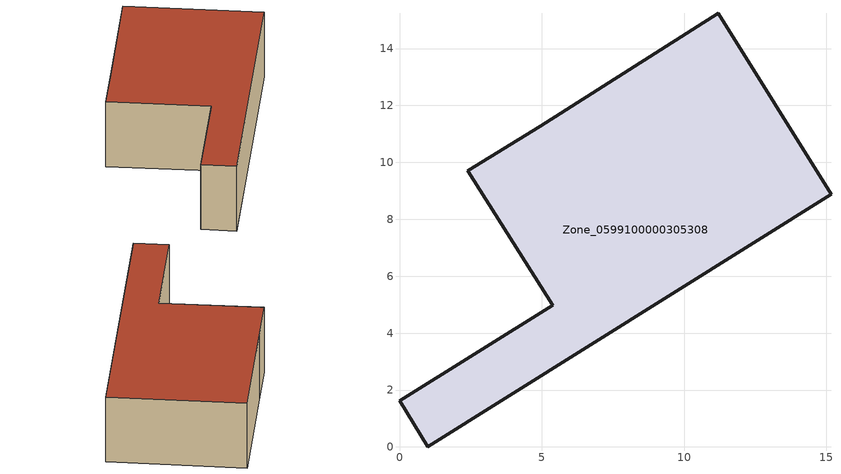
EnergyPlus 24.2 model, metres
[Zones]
Zone_0599100000305308
 floor ground (C_G): 15.16,8.89 0.99,0 0,1.62 5.39,4.99 2.39,9.7 4.95,11.28 11.21,15.25 z0
 wall outside (C_F): 4.95,11.28 2.39,9.7 5.39,4.99 0,1.62 0.99,0 15.16,8.89 11.21,15.25 4.95,11.28 z0:3.89
 roof outside (C_R): 0.99,0 15.16,8.89 11.21,15.25 4.95,11.28 2.39,9.7 5.39,4.99 0,1.62 z3.89
[BUILDING]
Pand.0599100000305308: North Axis=0; Terrain=City; Loads Convergence Tolerance Value=0.04; Temperature Convergence Tolerance Value=0.4; Solar Distribution=FullExterior; Maximum Number of Warmup Days=25; Minimum Number of Warmup Days=1
[Site:Location]
Rotterdam.The.Hague.AP_ZH_NLD Design_Conditions: Latitude=51.96; Longitude=4.45; Time Zone=1; Elevation=-4.5
[SITE:GROUNDTEMPERATURE:BUILDINGSURFACE]
18, 18, 18, 18, 18, 18, 18, 18, 18, 18, 18, 18
[MATERIAL] Thermal Absorptance=0.9; Solar Absorptance=0.7; Visible Absorptance=0.7
Name | Roughness | Thickness | Conductivity | Density | Specific Heat
G.TC.1946 | MediumSmooth | 0.15 | 1 | 540 | 1210
F.TC.1946 | Rough | 0.3 | 0.857143 | 1920 | 840
R.TC.1946 | MediumRough | 0.2 | 0.909091 | 1500 | 1000
[CONSTRUCTION]
C_G: G.TC.1946
C_F: F.TC.1946
C_R: R.TC.1946
[ZONE]
Zone_0599100000305308: Type=1; Multiplier=1; Ceiling Height=Autocalculate; Volume=Autocalculate; Floor Area=autocalculate; Part of Total Floor Area=Yes
[ZONEINFILTRATION:DESIGNFLOWRATE]
Infil_Zone_0599100000305308: Zone or ZoneList or Space or SpaceList=Zone_0599100000305308; Schedule=AlwaysOn; Design Flow Rate Calculation Method=Flow/Area; Flow Rate per Floor Area=0.003; Constant Term Coefficient=1; Temperature Term Coefficient=0; Velocity Term Coefficient=0; Velocity Squared Term Coefficient=0
[HVACTEMPLATE:ZONE:IDEALLOADSAIRSYSTEM]
Zone_0599100000305308: Maximum Heating Supply Air Temperature=50; Minimum Cooling Supply Air Temperature=13; Maximum Heating Supply Air Humidity Ratio=0.0156; Minimum Cooling Supply Air Humidity Ratio=0.0077; Heating Limit=NoLimit; Cooling Limit=NoLimit; Dehumidification Control Type=ConstantSensibleHeatRatio; Cooling Sensible Heat Ratio=0.7; Dehumidification Setpoint=60; Humidification Control Type=None; Humidification Setpoint=30; Outdoor Air Method=None; Outdoor Air Flow Rate per Person=0.00944; Outdoor Air Flow Rate per Zone Floor Area=0; Outdoor Air Flow Rate per Zone=0; Demand Controlled Ventilation Type=None; Outdoor Air Economizer Type=NoEconomizer; Heat Recovery Type=None; Sensible Heat Recovery Effectiveness=0.7; Latent Heat Recovery Effectiveness=0.65
[ZONECONTROL:THERMOSTAT]
ThermostatControl_Zone_0599100000305308: Zone or ZoneList=Zone_0599100000305308; Control Type Schedule=DualSetpointControlType; Control 1=Thermostat_Zone_0599100000305308; Temperature Difference Between Cutout And Setpoint=0
[THERMOSTATSETPOINT:DUALSETPOINT]
Thermostat_Zone_0599100000305308: Heating Setpoint Temperature Schedule=HeatingSetpoint_Zone_0599100000305308; Cooling Setpoint Temperature Schedule=CoolingSetpoint_Zone_0599100000305308
[SCHEDULE:COMPACT]
HeatingSetpoint_Zone_0599100000305308: Through: 12/31, For: AllDays, Until: 24:00, 21
CoolingSetpoint_Zone_0599100000305308: Through: 12/31, For: AllDays, Until: 24:00, 24
DualSetpointControlType: Through: 12/31, For: AllDays, Until: 24:00, 4
AlwaysOn: Through: 12/31, For: AllDays, Until: 24:00, 1
